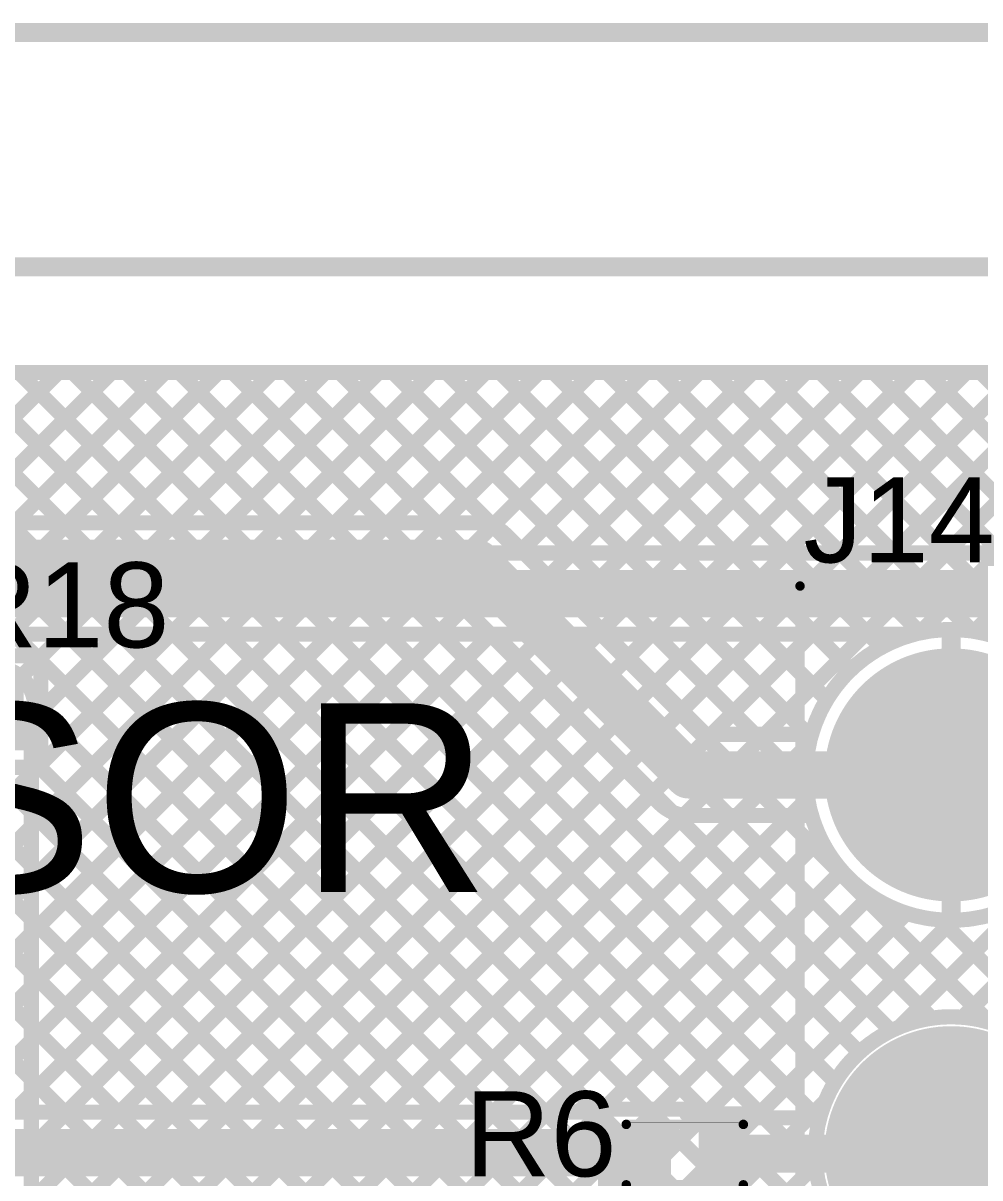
# Model space of a CAD drawing. Header units: millimetres. Extents: x -0.08 to 7.12, y -0.08 to 3.98.
# Drawn here: x 5.971 to 6.477, y 3.35 to 3.961 of the extents above; entities that cross this region are included whole.
import ezdxf

# ---------------------------------------------------------------- set-up
doc = ezdxf.new("R2010")
doc.units = ezdxf.units.MM
doc.header["$MEASUREMENT"] = 0
for name, color, linetype in [('BottomLayer', 5, 'Continuous'), ('BottomSolder', 6, 'Continuous'), ('Mechanical1', 6, 'Continuous'), ('Mechanical2', 216, 'Continuous'), ('MultiLayer', 9, 'Continuous'), ('PadHoleLayer', 156, 'Continuous'), ('TopLayer', 1, 'Continuous'), ('TopOverlay', 2, 'Continuous'), ('TopPaste', 8, 'Continuous'), ('TopSolder', 216, 'Continuous')]:
    doc.layers.add(name, color=color, linetype=linetype)
doc.styles.add('Arial', font='', dxfattribs={"height": 0.2})
doc.styles.get('Arial').set_extended_font_data('Arial')

# ---------------------------------------------------------------- blocks, each defined once
blk = doc.blocks.new('WJ2EDGR_5_08_3P__5')
at = {"layer": 'BottomLayer'}
blk.add_hatch(color=5, dxfattribs=at).paths.add_polyline_path([(-0.06299, 0.06299), (0.06299, 0.06299), (0.06299, -0.06299), (-0.06299, -0.06299)])
h = blk.add_hatch(color=5, dxfattribs=at)
edge = h.paths.add_edge_path()
edge.add_arc((0.2, 0), 0.06299, 0, 360)
h = blk.add_hatch(color=5, dxfattribs=at)
edge = h.paths.add_edge_path()
edge.add_arc((0.4, 0), 0.06299, 0, 360)
at = {"layer": 'BottomSolder'}
blk.add_hatch(color=6, dxfattribs=at).paths.add_polyline_path([(-0.06699, 0.06699), (0.06699, 0.06699), (0.06699, -0.06699), (-0.06699, -0.06699)])
h = blk.add_hatch(color=6, dxfattribs=at)
edge = h.paths.add_edge_path()
edge.add_arc((0.2, 0), 0.06699, 0, 360)
h = blk.add_hatch(color=6, dxfattribs=at)
edge = h.paths.add_edge_path()
edge.add_arc((0.4, 0), 0.06699, 0, 360)
at = {"layer": 'MultiLayer'}
blk.add_hatch(color=9, dxfattribs=at).paths.add_polyline_path([(-0.06299, 0.06299), (0.06299, 0.06299), (0.06299, -0.06299), (-0.06299, -0.06299)])
h = blk.add_hatch(color=9, dxfattribs=at)
edge = h.paths.add_edge_path()
edge.add_arc((0.2, 0), 0.06299, 0, 360)
h = blk.add_hatch(color=9, dxfattribs=at)
edge = h.paths.add_edge_path()
edge.add_arc((0.4, 0), 0.06299, 0, 360)
at = {"layer": 'PadHoleLayer'}
h = blk.add_hatch(color=156, dxfattribs=at)
edge = h.paths.add_edge_path()
edge.add_arc((0, 0), 0.0315, 0, 360)
h = blk.add_hatch(color=156, dxfattribs=at)
edge = h.paths.add_edge_path()
edge.add_arc((0.2, 0), 0.0315, 0, 360)
h = blk.add_hatch(color=156, dxfattribs=at)
edge = h.paths.add_edge_path()
edge.add_arc((0.4, 0), 0.0315, 0, 360)
at = {"layer": 'TopLayer'}
blk.add_hatch(color=1, dxfattribs=at).paths.add_polyline_path([(-0.06299, 0.06299), (0.06299, 0.06299), (0.06299, -0.06299), (-0.06299, -0.06299)])
h = blk.add_hatch(color=1, dxfattribs=at)
edge = h.paths.add_edge_path()
edge.add_arc((0.2, 0), 0.06299, 0, 360)
h = blk.add_hatch(color=1, dxfattribs=at)
edge = h.paths.add_edge_path()
edge.add_arc((0.4, 0), 0.06299, 0, 360)
at = {"layer": 'TopSolder'}
blk.add_hatch(color=216, dxfattribs=at).paths.add_polyline_path([(-0.06699, 0.06699), (0.06699, 0.06699), (0.06699, -0.06699), (-0.06699, -0.06699)])
h = blk.add_hatch(color=216, dxfattribs=at)
edge = h.paths.add_edge_path()
edge.add_arc((0.2, 0), 0.06699, 0, 360)
h = blk.add_hatch(color=216, dxfattribs=at)
edge = h.paths.add_edge_path()
edge.add_arc((0.4, 0), 0.06699, 0, 360)
at = {"layer": 'TopOverlay', "const_width": 0.005}
for points in [[(0.5, 0.08), (-0.1, 0.08)], [(-0.1, 0.08), (-0.1, -0.396)], [(0.5, 0.08), (0.5, -0.396)], [(-0.00956, -0.33443), (-0.02833, -0.3532)], [(-0.00956, -0.33443), (0.02699, -0.33443)], [(0.02699, -0.33443), (0.04576, -0.3532)], [(0.19344, -0.33343), (0.17467, -0.3522)], [(0.19344, -0.33343), (0.22999, -0.33343)], [(0.22999, -0.33343), (0.24876, -0.3522)], [(0.38414, -0.33443), (0.36537, -0.3532)], [(0.38414, -0.33443), (0.42069, -0.33443)], [(0.42069, -0.33443), (0.43946, -0.3532)], [(0.5, -0.396), (-0.1, -0.396)]]:
    blk.add_lwpolyline(points, dxfattribs=at)
at = {"layer": 'TopOverlay', "const_width": 0.0025}
for points in [[(-0.10125, 0.08, 1), (-0.09875, 0.08, 1)], [(-0.10125, 0.08, 1), (-0.09875, 0.08, 1)], [(0.49875, 0.08, 1), (0.50125, 0.08, 1)], [(0.49875, 0.08, 1), (0.50125, 0.08, 1)], [(-0.01081, -0.33443, 1), (-0.00831, -0.33443, 1)], [(-0.01081, -0.33443, 1), (-0.00831, -0.33443, 1)], [(0.02574, -0.33443, 1), (0.02824, -0.33443, 1)], [(0.02574, -0.33443, 1), (0.02824, -0.33443, 1)], [(0.19219, -0.33343, 1), (0.19469, -0.33343, 1)], [(0.19219, -0.33343, 1), (0.19469, -0.33343, 1)], [(0.22874, -0.33343, 1), (0.23124, -0.33343, 1)], [(0.22874, -0.33343, 1), (0.23124, -0.33343, 1)], [(0.38289, -0.33443, 1), (0.38539, -0.33443, 1)], [(0.38289, -0.33443, 1), (0.38539, -0.33443, 1)], [(0.41944, -0.33443, 1), (0.42194, -0.33443, 1)], [(0.41944, -0.33443, 1), (0.42194, -0.33443, 1)], [(-0.02958, -0.3532, 1), (-0.02708, -0.3532, 1)], [(0.04451, -0.3532, 1), (0.04701, -0.3532, 1)], [(0.17342, -0.3522, 1), (0.17592, -0.3522, 1)], [(0.24751, -0.3522, 1), (0.25001, -0.3522, 1)], [(0.36412, -0.3532, 1), (0.36662, -0.3532, 1)], [(0.43821, -0.3532, 1), (0.44071, -0.3532, 1)], [(-0.10125, -0.396, 1), (-0.09875, -0.396, 1)], [(-0.10125, -0.396, 1), (-0.09875, -0.396, 1)], [(0.49875, -0.396, 1), (0.50125, -0.396, 1)], [(0.49875, -0.396, 1), (0.50125, -0.396, 1)]]:
    blk.add_lwpolyline(points, format="xyb", close=True, dxfattribs=at)
blk = doc.blocks.new('R___0402_58')
at = {"layer": 'TopLayer'}
for points in [[(-0.0275, -0.0125), (-0.0275, 0.0125), (-0.0095, 0.0125), (-0.0095, -0.0125)], [(0.0095, -0.0125), (0.0095, 0.0125), (0.0275, 0.0125), (0.0275, -0.0125)]]:
    blk.add_hatch(color=1, dxfattribs=at).paths.add_polyline_path(points)
at = {"layer": 'TopPaste'}
for points in [[(-0.0275, -0.0125), (-0.0275, 0.0125), (-0.0095, 0.0125), (-0.0095, -0.0125)], [(0.0095, -0.0125), (0.0095, 0.0125), (0.0275, 0.0125), (0.0275, -0.0125)]]:
    blk.add_hatch(color=8, dxfattribs=at).paths.add_polyline_path(points)
at = {"layer": 'TopSolder'}
for points in [[(-0.02967, -0.01467), (-0.02967, 0.01467), (-0.00733, 0.01467), (-0.00733, -0.01467)], [(0.00733, -0.01467), (0.00733, 0.01467), (0.02967, 0.01467), (0.02967, -0.01467)]]:
    blk.add_hatch(color=216, dxfattribs=at).paths.add_polyline_path(points)
at = {"layer": 'TopOverlay'}
for points, const_width in [([(-0.031, 0.016), (-0.031, -0.016)], 0.005), ([(0.031, 0.016), (-0.031, 0.016)], 0.005), ([(0.031, 0.016), (0.031, -0.016)], 0.005), ([(0.031, -0.016), (-0.031, -0.016)], 0.005), ([(0.032, -0.017), (-0.032, -0.017)], 0.000127)]:
    blk.add_lwpolyline(points, dxfattribs=dict(at, const_width=const_width))
for points, const_width in [([(-0.03225, 0.016, 1), (-0.02975, 0.016, 1)], 0.0025), ([(-0.03225, 0.016, 1), (-0.02975, 0.016, 1)], 0.0025), ([(0.02975, 0.016, 1), (0.03225, 0.016, 1)], 0.0025), ([(0.02975, 0.016, 1), (0.03225, 0.016, 1)], 0.0025), ([(-0.03225, -0.016, 1), (-0.02975, -0.016, 1)], 0.0025), ([(-0.03225, -0.016, 1), (-0.02975, -0.016, 1)], 0.0025), ([(-0.03203, -0.017, 1), (-0.03197, -0.017, 1)], 0.0000635), ([(0.02975, -0.016, 1), (0.03225, -0.016, 1)], 0.0025), ([(0.02975, -0.016, 1), (0.03225, -0.016, 1)], 0.0025), ([(0.03197, -0.017, 1), (0.03203, -0.017, 1)], 0.0000635)]:
    blk.add_lwpolyline(points, format="xyb", close=True, dxfattribs=dict(at, const_width=const_width))

msp = doc.modelspace()

# ---------------------------------------------------------------- hatches: boundary and pattern name
at = {"layer": 'TopLayer'}
for points in [[(5.833, 3.576), (5.971, 3.576), (5.971, 3.617), (5.833, 3.617)], [(6.275, 3.3), (6.313, 3.3), (6.313, 3.377), (6.275, 3.377)]]:
    msp.add_hatch(color=1, dxfattribs=at).paths.add_polyline_path(points)

# ---------------------------------------------------------------- linework, layer by layer
at = {"layer": 'BottomLayer'}
for points, const_width in [([(5.82341, 3.776), (6.73152, 3.776)], 0.008), ([(5.9097, 3.6965), (5.9892, 3.776)], 0.008), ([(5.91199, 3.776), (5.99149, 3.6965)], 0.008), ([(5.93799, 3.6965), (6.01749, 3.776)], 0.008), ([(5.94027, 3.776), (6.01977, 3.6965)], 0.008), ([(5.96627, 3.6965), (6.04577, 3.776)], 0.008), ([(5.96856, 3.776), (6.04806, 3.6965)], 0.008), ([(5.99455, 3.6965), (6.07405, 3.776)], 0.008), ([(5.99684, 3.776), (6.07634, 3.6965)], 0.008), ([(6.02284, 3.6965), (6.10234, 3.776)], 0.008), ([(6.02513, 3.776), (6.10463, 3.6965)], 0.008), ([(6.05112, 3.6965), (6.13062, 3.776)], 0.008), ([(6.05341, 3.776), (6.13291, 3.6965)], 0.008), ([(6.07941, 3.6965), (6.15891, 3.776)], 0.008), ([(6.08169, 3.776), (6.16119, 3.6965)], 0.008), ([(6.10769, 3.6965), (6.18719, 3.776)], 0.008), ([(6.10998, 3.776), (6.18948, 3.6965)], 0.008), ([(6.13598, 3.6965), (6.21548, 3.776)], 0.008), ([(6.13826, 3.776), (6.21953, 3.69474)], 0.008), ([(6.16426, 3.6965), (6.24376, 3.776)], 0.008), ([(6.16655, 3.776), (6.35805, 3.5845)], 0.008), ([(6.19254, 3.6965), (6.27205, 3.776)], 0.008), ([(6.19483, 3.776), (6.38633, 3.5845)], 0.008), ([(6.2192, 3.69487), (6.30033, 3.776)], 0.008), ([(6.22312, 3.776), (6.39618, 3.60294)], 0.008), ([(6.23451, 3.6819), (6.32861, 3.776)], 0.008), ([(6.24865, 3.66775), (6.3569, 3.776)], 0.008), ([(6.2514, 3.776), (6.40877, 3.61863)], 0.008), ([(6.26279, 3.65361), (6.38518, 3.776)], 0.008), ([(6.27694, 3.63947), (6.41347, 3.776)], 0.008), ([(6.27968, 3.776), (6.42511, 3.63058)], 0.008), ([(6.29108, 3.62533), (6.44175, 3.776)], 0.008), ([(6.30522, 3.61119), (6.47004, 3.776)], 0.008), ([(6.30797, 3.776), (6.44572, 3.63825)], 0.008), ([(6.31936, 3.59704), (6.49832, 3.776)], 0.008), ([(6.3351, 3.5845), (6.5266, 3.776)], 0.008), ([(6.33625, 3.776), (6.47306, 3.63919)], 0.008), ([(6.36339, 3.5845), (6.55489, 3.776)], 0.008), ([(6.36454, 3.776), (6.55604, 3.5845)], 0.008), ([(6.39282, 3.776), (6.58432, 3.5845)], 0.008), ([(6.42111, 3.776), (6.807, 3.39011)], 0.008), ([(6.44534, 3.63817), (6.58317, 3.776)], 0.008), ([(6.44939, 3.776), (6.807, 3.41839)], 0.008), ([(6.47444, 3.63898), (6.61146, 3.776)], 0.008), ([(6.47767, 3.776), (6.807, 3.44667)], 0.008), ([(5.85481, 3.6965), (6.211, 3.6965)], 0.008), ([(6.2262, 3.6902), (6.33191, 3.5845)], 0.008), ([(5.83331, 3.675), (6.211, 3.675)], 0.025), ([(6.211, 3.675), (6.323, 3.563)], 0.025), ([(5.7015, 3.37516), (5.97984, 3.6535)], 0.008), ([(5.84759, 3.6535), (6.20209, 3.6535)], 0.008), ([(5.94964, 3.6535), (6.39001, 3.21313)], 0.008), ([(5.96948, 3.61486), (6.00812, 3.6535)], 0.008), ([(5.975, 3.56381), (6.06469, 3.6535)], 0.008), ([(5.975, 3.53552), (6.09298, 3.6535)], 0.008), ([(5.975, 3.45067), (6.17783, 3.6535)], 0.008), ([(5.975, 3.50724), (6.12126, 3.6535)], 0.008), ([(5.975, 3.47896), (6.14954, 3.6535)], 0.008), ([(5.97594, 3.59303), (6.03641, 3.6535)], 0.008), ([(5.97792, 3.6535), (6.39643, 3.23499)], 0.008), ([(6.0062, 3.6535), (6.42471, 3.23499)], 0.008), ([(6.03449, 3.6535), (6.453, 3.23499)], 0.008), ([(6.06277, 3.6535), (6.48128, 3.23499)], 0.008), ([(6.09106, 3.6535), (6.39057, 3.35398)], 0.008), ([(6.11934, 3.6535), (6.3922, 3.38064)], 0.008), ([(6.14763, 3.6535), (6.40058, 3.40055)], 0.008), ([(6.17591, 3.6535), (6.41335, 3.41606)], 0.008), ([(6.20209, 3.6535), (6.3078, 3.5478)], 0.008), ([(5.975, 3.42239), (6.2041, 3.65149)], 0.008), ([(5.975, 3.3941), (6.21825, 3.63735)], 0.008), ([(6.462, 3.563), (6.462, 3.63599)], 0.01), ([(5.975, 3.36582), (6.23239, 3.62321)], 0.008), ([(5.975, 3.33753), (6.24653, 3.60906)], 0.008), ([(5.97679, 3.59806), (6.39001, 3.18484)], 0.008), ([(5.975, 3.30925), (6.26067, 3.59492)], 0.008), ([(5.975, 3.25112), (5.975, 3.59051)], 0.008), ([(5.975, 3.28096), (6.27481, 3.58078)], 0.008), ([(6.33191, 3.5845), (6.38807, 3.5845)], 0.008), ([(5.975, 3.57157), (6.39001, 3.15656)], 0.008), ([(5.975, 3.25268), (6.28896, 3.56664)], 0.008), ([(6.323, 3.563), (6.462, 3.563)], 0.025), ([(6.462, 3.563), (6.6, 3.563)], 0.025), ([(6.462, 3.49001), (6.462, 3.563)], 0.01), ([(5.9752, 3.22459), (6.3031, 3.5525)], 0.008), ([(5.975, 3.54328), (6.39001, 3.12828)], 0.008), ([(6.3144, 3.5433), (6.43014, 3.42756)], 0.008), ([(5.9752, 3.19631), (6.32053, 3.54164)], 0.008), ([(5.9752, 3.16802), (6.34867, 3.5415)], 0.008), ([(5.9752, 3.13974), (6.37696, 3.5415)], 0.008), ([(6.323, 3.5415), (6.38807, 3.5415)], 0.008), ([(6.34448, 3.5415), (6.45172, 3.43425)], 0.008), ([(6.37276, 3.5415), (6.48215, 3.43212)], 0.008), ([(6.46817, 3.43473), (6.57495, 3.5415)], 0.008), ([(5.9819, 3.11816), (6.39286, 3.52912)], 0.008), ([(5.975, 3.515), (6.39001, 3.09999)], 0.008), ([(5.99605, 3.10402), (6.40418, 3.51216)], 0.008), ([(6.01019, 3.08988), (6.41927, 3.49896)], 0.008), ([(6.43483, 3.42967), (6.50299, 3.49782)], 0.008), ([(5.975, 3.48671), (6.42879, 3.03293)], 0.008), ([(6.02433, 3.07574), (6.43833, 3.48974)], 0.008), ([(6.03847, 3.06159), (6.46289, 3.48601)], 0.008), ([(6.45633, 3.48622), (6.6975, 3.24505)], 0.008), ([(5.975, 3.45843), (6.41148, 3.02195)], 0.008), ([(5.975, 3.43015), (6.39795, 3.00719)], 0.008), ([(5.975, 3.40186), (6.38836, 2.98851)], 0.008), ([(6.05261, 3.04745), (6.39533, 3.39017)], 0.008), ([(5.975, 3.37358), (6.38402, 2.96455)], 0.008), ([(6.06676, 3.03331), (6.39027, 3.35683)], 0.008)]:
    msp.add_lwpolyline(points, dxfattribs=dict(at, const_width=const_width))
for points, const_width in [([(5.96656, 3.776, 1), (5.97056, 3.776, 1)], 0.004), ([(5.9872, 3.776, 1), (5.9912, 3.776, 1)], 0.004), ([(5.99484, 3.776, 1), (5.99884, 3.776, 1)], 0.004), ([(6.01549, 3.776, 1), (6.01949, 3.776, 1)], 0.004), ([(6.02313, 3.776, 1), (6.02713, 3.776, 1)], 0.004), ([(6.04377, 3.776, 1), (6.04777, 3.776, 1)], 0.004), ([(6.05141, 3.776, 1), (6.05541, 3.776, 1)], 0.004), ([(6.07205, 3.776, 1), (6.07605, 3.776, 1)], 0.004), ([(6.07969, 3.776, 1), (6.08369, 3.776, 1)], 0.004), ([(6.10034, 3.776, 1), (6.10434, 3.776, 1)], 0.004), ([(6.10798, 3.776, 1), (6.11198, 3.776, 1)], 0.004), ([(6.12862, 3.776, 1), (6.13262, 3.776, 1)], 0.004), ([(6.13626, 3.776, 1), (6.14026, 3.776, 1)], 0.004), ([(6.15691, 3.776, 1), (6.16091, 3.776, 1)], 0.004), ([(6.16455, 3.776, 1), (6.16855, 3.776, 1)], 0.004), ([(6.18519, 3.776, 1), (6.18919, 3.776, 1)], 0.004), ([(6.19283, 3.776, 1), (6.19683, 3.776, 1)], 0.004), ([(6.21348, 3.776, 1), (6.21748, 3.776, 1)], 0.004), ([(6.22112, 3.776, 1), (6.22512, 3.776, 1)], 0.004), ([(6.24176, 3.776, 1), (6.24576, 3.776, 1)], 0.004), ([(6.2494, 3.776, 1), (6.2534, 3.776, 1)], 0.004), ([(6.27004, 3.776, 1), (6.27405, 3.776, 1)], 0.004), ([(6.27768, 3.776, 1), (6.28168, 3.776, 1)], 0.004), ([(6.29833, 3.776, 1), (6.30233, 3.776, 1)], 0.004), ([(6.30597, 3.776, 1), (6.30997, 3.776, 1)], 0.004), ([(6.32661, 3.776, 1), (6.33061, 3.776, 1)], 0.004), ([(6.33425, 3.776, 1), (6.33825, 3.776, 1)], 0.004), ([(6.3549, 3.776, 1), (6.3589, 3.776, 1)], 0.004), ([(6.36254, 3.776, 1), (6.36654, 3.776, 1)], 0.004), ([(6.38318, 3.776, 1), (6.38718, 3.776, 1)], 0.004), ([(6.39082, 3.776, 1), (6.39482, 3.776, 1)], 0.004), ([(6.41147, 3.776, 1), (6.41547, 3.776, 1)], 0.004), ([(6.41911, 3.776, 1), (6.42311, 3.776, 1)], 0.004), ([(6.43975, 3.776, 1), (6.44375, 3.776, 1)], 0.004), ([(6.44739, 3.776, 1), (6.45139, 3.776, 1)], 0.004), ([(6.46804, 3.776, 1), (6.47204, 3.776, 1)], 0.004), ([(6.47567, 3.776, 1), (6.47967, 3.776, 1)], 0.004), ([(5.98949, 3.6965, 1), (5.99349, 3.6965, 1)], 0.004), ([(5.99255, 3.6965, 1), (5.99655, 3.6965, 1)], 0.004), ([(6.01777, 3.6965, 1), (6.02177, 3.6965, 1)], 0.004), ([(6.02084, 3.6965, 1), (6.02484, 3.6965, 1)], 0.004), ([(6.04606, 3.6965, 1), (6.05006, 3.6965, 1)], 0.004), ([(6.04912, 3.6965, 1), (6.05312, 3.6965, 1)], 0.004), ([(6.07434, 3.6965, 1), (6.07834, 3.6965, 1)], 0.004), ([(6.07741, 3.6965, 1), (6.08141, 3.6965, 1)], 0.004), ([(6.10263, 3.6965, 1), (6.10663, 3.6965, 1)], 0.004), ([(6.10569, 3.6965, 1), (6.10969, 3.6965, 1)], 0.004), ([(6.13091, 3.6965, 1), (6.13491, 3.6965, 1)], 0.004), ([(6.13398, 3.6965, 1), (6.13798, 3.6965, 1)], 0.004), ([(6.15919, 3.6965, 1), (6.16319, 3.6965, 1)], 0.004), ([(6.16226, 3.6965, 1), (6.16626, 3.6965, 1)], 0.004), ([(6.18748, 3.6965, 1), (6.19148, 3.6965, 1)], 0.004), ([(6.19055, 3.6965, 1), (6.19454, 3.6965, 1)], 0.004), ([(6.209, 3.6965, 1), (6.213, 3.6965, 1)], 0.004), ([(6.209, 3.6965, 1), (6.213, 3.6965, 1)], 0.004), ([(6.209, 3.6965, 1), (6.213, 3.6965, 1)], 0.004), ([(6.2172, 3.69487, 1), (6.2212, 3.69487, 1)], 0.004), ([(6.21753, 3.69474, 1), (6.22153, 3.69474, 1)], 0.004), ([(6.2242, 3.6902, 1), (6.2282, 3.6902, 1)], 0.004), ([(6.2242, 3.6902, 1), (6.2282, 3.6902, 1)], 0.004), ([(6.2242, 3.6902, 1), (6.2282, 3.6902, 1)], 0.004), ([(6.20475, 3.675, 1), (6.21725, 3.675, 1)], 0.0125), ([(6.20475, 3.675, 1), (6.21725, 3.675, 1)], 0.0125), ([(6.23251, 3.6819, 1), (6.23651, 3.6819, 1)], 0.004), ([(6.24665, 3.66775, 1), (6.25065, 3.66775, 1)], 0.004), ([(5.97592, 3.6535, 1), (5.97992, 3.6535, 1)], 0.004), ([(5.97784, 3.6535, 1), (5.98184, 3.6535, 1)], 0.004), ([(6.0042, 3.6535, 1), (6.0082, 3.6535, 1)], 0.004), ([(6.00612, 3.6535, 1), (6.01012, 3.6535, 1)], 0.004), ([(6.03249, 3.6535, 1), (6.03649, 3.6535, 1)], 0.004), ([(6.03441, 3.6535, 1), (6.03841, 3.6535, 1)], 0.004), ([(6.06077, 3.6535, 1), (6.06477, 3.6535, 1)], 0.004), ([(6.06269, 3.6535, 1), (6.06669, 3.6535, 1)], 0.004), ([(6.08906, 3.6535, 1), (6.09306, 3.6535, 1)], 0.004), ([(6.09098, 3.6535, 1), (6.09498, 3.6535, 1)], 0.004), ([(6.11734, 3.6535, 1), (6.12134, 3.6535, 1)], 0.004), ([(6.11926, 3.6535, 1), (6.12326, 3.6535, 1)], 0.004), ([(6.14563, 3.6535, 1), (6.14963, 3.6535, 1)], 0.004), ([(6.14755, 3.6535, 1), (6.15154, 3.6535, 1)], 0.004), ([(6.17391, 3.6535, 1), (6.17791, 3.6535, 1)], 0.004), ([(6.17583, 3.6535, 1), (6.17983, 3.6535, 1)], 0.004), ([(6.20009, 3.6535, 1), (6.20409, 3.6535, 1)], 0.004), ([(6.20009, 3.6535, 1), (6.20409, 3.6535, 1)], 0.004), ([(6.26079, 3.65361, 1), (6.26479, 3.65361, 1)], 0.004), ([(6.2021, 3.65149, 1), (6.2061, 3.65149, 1)], 0.004), ([(6.21625, 3.63735, 1), (6.22025, 3.63735, 1)], 0.004), ([(6.27494, 3.63947, 1), (6.27894, 3.63947, 1)], 0.004), ([(6.44334, 3.63817, 1), (6.44734, 3.63817, 1)], 0.004), ([(6.44372, 3.63825, 1), (6.44772, 3.63825, 1)], 0.004), ([(6.4595, 3.63599, 1), (6.4645, 3.63599, 1)], 0.005), ([(6.47106, 3.63919, 1), (6.47506, 3.63919, 1)], 0.004), ([(6.47244, 3.63898, 1), (6.47644, 3.63898, 1)], 0.004), ([(6.42311, 3.63058, 1), (6.42711, 3.63058, 1)], 0.004), ([(6.23039, 3.62321, 1), (6.23439, 3.62321, 1)], 0.004), ([(6.28908, 3.62533, 1), (6.29308, 3.62533, 1)], 0.004), ([(6.40677, 3.61863, 1), (6.41077, 3.61863, 1)], 0.004), ([(5.96748, 3.61486, 1), (5.97148, 3.61486, 1)], 0.004), ([(6.24453, 3.60906, 1), (6.24853, 3.60906, 1)], 0.004), ([(6.30322, 3.61119, 1), (6.30722, 3.61119, 1)], 0.004), ([(6.39418, 3.60294, 1), (6.39818, 3.60294, 1)], 0.004), ([(5.97479, 3.59806, 1), (5.97879, 3.59806, 1)], 0.004), ([(5.97481, 3.599, 1), (5.97881, 3.599, 1)], 0.004), ([(5.97481, 3.599, 1), (5.97881, 3.599, 1)], 0.004), ([(6.31736, 3.59704, 1), (6.32136, 3.59704, 1)], 0.004), ([(5.97394, 3.59303, 1), (5.97794, 3.59303, 1)], 0.004), ([(6.25867, 3.59492, 1), (6.26267, 3.59492, 1)], 0.004), ([(5.973, 3.59051, 1), (5.977, 3.59051, 1)], 0.004), ([(5.973, 3.59051, 1), (5.977, 3.59051, 1)], 0.004), ([(6.27281, 3.58078, 1), (6.27681, 3.58078, 1)], 0.004), ([(6.32991, 3.5845, 1), (6.33391, 3.5845, 1)], 0.004), ([(6.32991, 3.5845, 1), (6.33391, 3.5845, 1)], 0.004), ([(6.3331, 3.5845, 1), (6.3371, 3.5845, 1)], 0.004), ([(6.35605, 3.5845, 1), (6.36005, 3.5845, 1)], 0.004), ([(6.36139, 3.5845, 1), (6.36539, 3.5845, 1)], 0.004), ([(6.38433, 3.5845, 1), (6.38833, 3.5845, 1)], 0.004), ([(6.38607, 3.5845, 1), (6.39007, 3.5845, 1)], 0.004), ([(6.38607, 3.5845, 1), (6.39007, 3.5845, 1)], 0.004), ([(5.973, 3.57157, 1), (5.977, 3.57157, 1)], 0.004), ([(6.28696, 3.56664, 1), (6.29096, 3.56664, 1)], 0.004), ([(6.31675, 3.563, 1), (6.32925, 3.563, 1)], 0.0125), ([(6.31675, 3.563, 1), (6.32925, 3.563, 1)], 0.0125), ([(6.45575, 3.563, 1), (6.46825, 3.563, 1)], 0.0125), ([(6.45575, 3.563, 1), (6.46825, 3.563, 1)], 0.0125), ([(5.973, 3.56381, 1), (5.977, 3.56381, 1)], 0.004), ([(6.4595, 3.563, 1), (6.4645, 3.563, 1)], 0.005), ([(6.4595, 3.563, 1), (6.4645, 3.563, 1)], 0.005), ([(6.3011, 3.5525, 1), (6.3051, 3.5525, 1)], 0.004), ([(5.973, 3.54328, 1), (5.977, 3.54328, 1)], 0.004), ([(6.3058, 3.5478, 1), (6.3098, 3.5478, 1)], 0.004), ([(6.3058, 3.5478, 1), (6.3098, 3.5478, 1)], 0.004), ([(6.3058, 3.5478, 1), (6.3098, 3.5478, 1)], 0.004), ([(6.3124, 3.5433, 1), (6.3164, 3.5433, 1)], 0.004), ([(6.31853, 3.54164, 1), (6.32253, 3.54164, 1)], 0.004), ([(6.321, 3.5415, 1), (6.325, 3.5415, 1)], 0.004), ([(6.321, 3.5415, 1), (6.325, 3.5415, 1)], 0.004), ([(6.321, 3.5415, 1), (6.325, 3.5415, 1)], 0.004), ([(6.34248, 3.5415, 1), (6.34648, 3.5415, 1)], 0.004), ([(6.34667, 3.5415, 1), (6.35067, 3.5415, 1)], 0.004), ([(6.37076, 3.5415, 1), (6.37476, 3.5415, 1)], 0.004), ([(6.37496, 3.5415, 1), (6.37896, 3.5415, 1)], 0.004), ([(6.38607, 3.5415, 1), (6.39007, 3.5415, 1)], 0.004), ([(6.38607, 3.5415, 1), (6.39007, 3.5415, 1)], 0.004), ([(5.973, 3.53552, 1), (5.977, 3.53552, 1)], 0.004), ([(6.39086, 3.52912, 1), (6.39486, 3.52912, 1)], 0.004), ([(5.973, 3.515, 1), (5.977, 3.515, 1)], 0.004), ([(6.40218, 3.51216, 1), (6.40618, 3.51216, 1)], 0.004), ([(5.973, 3.50724, 1), (5.977, 3.50724, 1)], 0.004), ([(6.41727, 3.49896, 1), (6.42127, 3.49896, 1)], 0.004), ([(5.973, 3.48671, 1), (5.977, 3.48671, 1)], 0.004), ([(6.43633, 3.48974, 1), (6.44033, 3.48974, 1)], 0.004), ([(6.4595, 3.49001, 1), (6.4645, 3.49001, 1)], 0.005), ([(6.45433, 3.48622, 1), (6.45833, 3.48622, 1)], 0.004), ([(6.46089, 3.48601, 1), (6.46489, 3.48601, 1)], 0.004), ([(5.973, 3.47896, 1), (5.977, 3.47896, 1)], 0.004), ([(5.973, 3.45843, 1), (5.977, 3.45843, 1)], 0.004), ([(5.973, 3.45067, 1), (5.977, 3.45067, 1)], 0.004), ([(6.53399, 3.363, 1), (6.39001, 3.363, 1)], 0.008), ([(6.44972, 3.43425, 1), (6.45372, 3.43425, 1)], 0.004), ([(6.46617, 3.43473, 1), (6.47017, 3.43473, 1)], 0.004), ([(5.973, 3.43015, 1), (5.977, 3.43015, 1)], 0.004), ([(6.42814, 3.42756, 1), (6.43214, 3.42756, 1)], 0.004), ([(6.43283, 3.42967, 1), (6.43683, 3.42967, 1)], 0.004), ([(5.973, 3.42239, 1), (5.977, 3.42239, 1)], 0.004), ([(6.41135, 3.41606, 1), (6.41535, 3.41606, 1)], 0.004), ([(5.973, 3.40186, 1), (5.977, 3.40186, 1)], 0.004), ([(6.39858, 3.40055, 1), (6.40258, 3.40055, 1)], 0.004), ([(5.973, 3.3941, 1), (5.977, 3.3941, 1)], 0.004), ([(6.39333, 3.39017, 1), (6.39733, 3.39017, 1)], 0.004), ([(6.3902, 3.38064, 1), (6.3942, 3.38064, 1)], 0.004), ([(5.973, 3.37358, 1), (5.977, 3.37358, 1)], 0.004), ([(5.973, 3.36582, 1), (5.977, 3.36582, 1)], 0.004), ([(6.38801, 3.363, 1), (6.39201, 3.363, 1)], 0.004), ([(6.38827, 3.35683, 1), (6.39227, 3.35683, 1)], 0.004), ([(6.38857, 3.35398, 1), (6.39257, 3.35398, 1)], 0.004)]:
    msp.add_lwpolyline(points, format="xyb", close=True, dxfattribs=dict(at, const_width=const_width))
at = {"layer": 'BottomLayer', "const_width": 0.008}
for points in [[(6.211, 3.6965, -0.198912), (6.2262, 3.6902)], [(6.211, 3.6965, -0.198912), (6.2262, 3.6902)], [(6.38807, 3.5845, -0.750611), (6.53593, 3.5845)], [(5.937, 3.59051, -1.235776), (5.97681, 3.599)], [(5.97681, 3.599, -0.105456), (5.975, 3.59051)], [(6.323, 3.5415, -0.198912), (6.3078, 3.5478)], [(6.323, 3.5415, -0.198912), (6.3078, 3.5478)], [(6.53593, 3.5415, -0.750611), (6.38807, 3.5415)]]:
    msp.add_lwpolyline(points, format="xyb", dxfattribs=at)
at = {"layer": 'Mechanical1', "const_width": 0.01}
msp.add_lwpolyline([(3.6874, 3.956), (6.864, 3.956)], dxfattribs=at)
at = {"layer": 'Mechanical2', "const_width": 0.01}
msp.add_lwpolyline([(-0.079, 3.832), (6.864, 3.832)], dxfattribs=at)
at = {"layer": 'TopLayer'}
for points, const_width in [([(5.88441, 3.776), (6.73152, 3.776)], 0.008), ([(5.91199, 3.776), (6.00749, 3.6805)], 0.008), ([(5.9215, 3.7083), (5.9892, 3.776)], 0.008), ([(5.92549, 3.684), (6.01749, 3.776)], 0.008), ([(5.94027, 3.776), (6.03577, 3.6805)], 0.008), ([(5.95027, 3.6805), (6.04577, 3.776)], 0.008), ([(5.96856, 3.776), (6.06406, 3.6805)], 0.008), ([(5.97855, 3.6805), (6.07405, 3.776)], 0.008), ([(5.99684, 3.776), (6.09234, 3.6805)], 0.008), ([(6.00684, 3.6805), (6.10234, 3.776)], 0.008), ([(6.02513, 3.776), (6.12063, 3.6805)], 0.008), ([(6.03512, 3.6805), (6.13062, 3.776)], 0.008), ([(6.05341, 3.776), (6.14891, 3.6805)], 0.008), ([(6.06341, 3.6805), (6.15891, 3.776)], 0.008), ([(6.08169, 3.776), (6.17719, 3.6805)], 0.008), ([(6.09169, 3.6805), (6.18719, 3.776)], 0.008), ([(6.10998, 3.776), (6.20548, 3.6805)], 0.008), ([(6.11998, 3.6805), (6.21548, 3.776)], 0.008), ([(6.13826, 3.776), (6.23376, 3.6805)], 0.008), ([(6.14826, 3.6805), (6.24376, 3.776)], 0.008), ([(6.16655, 3.776), (6.26205, 3.6805)], 0.008), ([(6.17654, 3.6805), (6.27205, 3.776)], 0.008), ([(6.19483, 3.776), (6.29033, 3.6805)], 0.008), ([(6.20483, 3.6805), (6.30033, 3.776)], 0.008), ([(6.22312, 3.776), (6.31862, 3.6805)], 0.008), ([(6.23311, 3.6805), (6.32861, 3.776)], 0.008), ([(6.2514, 3.776), (6.3469, 3.6805)], 0.008), ([(6.2614, 3.6805), (6.3569, 3.776)], 0.008), ([(6.27968, 3.776), (6.37518, 3.6805)], 0.008), ([(6.28968, 3.6805), (6.38518, 3.776)], 0.008), ([(6.30797, 3.776), (6.40347, 3.6805)], 0.008), ([(6.31797, 3.6805), (6.41347, 3.776)], 0.008), ([(6.33625, 3.776), (6.43175, 3.6805)], 0.008), ([(6.34625, 3.6805), (6.44175, 3.776)], 0.008), ([(6.36454, 3.776), (6.46004, 3.6805)], 0.008), ([(6.37454, 3.6805), (6.47004, 3.776)], 0.008), ([(6.39282, 3.776), (6.48832, 3.6805)], 0.008), ([(6.40282, 3.6805), (6.49832, 3.776)], 0.008), ([(6.42111, 3.776), (6.51661, 3.6805)], 0.008), ([(6.4311, 3.6805), (6.5266, 3.776)], 0.008), ([(6.44939, 3.776), (6.54489, 3.6805)], 0.008), ([(6.45939, 3.6805), (6.55489, 3.776)], 0.008), ([(6.47767, 3.776), (6.57317, 3.6805)], 0.008), ([(5.9181, 3.74161), (5.9792, 3.6805)], 0.008), ([(5.9265, 3.6805), (6.603, 3.6805)], 0.008), ([(5.9, 3.659), (6.603, 3.659)], 0.025), ([(5.82398, 3.3845), (6.07698, 3.6375)], 0.008), ([(5.85226, 3.3845), (6.10526, 3.6375)], 0.008), ([(5.88054, 3.3845), (6.13354, 3.6375)], 0.008), ([(5.90883, 3.3845), (6.16183, 3.6375)], 0.008), ([(5.9265, 3.6375), (6.44257, 3.6375)], 0.008), ([(5.93711, 3.3845), (6.19011, 3.6375)], 0.008), ([(5.9654, 3.3845), (6.2184, 3.6375)], 0.008), ([(5.96564, 3.6375), (5.97714, 3.626)], 0.008), ([(5.98, 3.59709), (6.02041, 3.6375)], 0.008), ([(5.98, 3.62538), (5.99212, 3.6375)], 0.008), ([(5.98, 3.56881), (6.04869, 3.6375)], 0.008), ([(5.99368, 3.3845), (6.24668, 3.6375)], 0.008), ([(5.99392, 3.6375), (6.24692, 3.3845)], 0.008), ([(6.02197, 3.3845), (6.27497, 3.6375)], 0.008), ([(6.0222, 3.6375), (6.2737, 3.386)], 0.008), ([(6.05025, 3.3845), (6.30325, 3.6375)], 0.008), ([(6.05049, 3.6375), (6.30199, 3.386)], 0.008), ([(6.07854, 3.3845), (6.33154, 3.6375)], 0.008), ([(6.07877, 3.6375), (6.33277, 3.3835)], 0.008), ([(6.10682, 3.3845), (6.35982, 3.6375)], 0.008), ([(6.10706, 3.6375), (6.36306, 3.3815)], 0.008), ([(6.1351, 3.3845), (6.3881, 3.6375)], 0.008), ([(6.13534, 3.6375), (6.39134, 3.3815)], 0.008), ([(6.16339, 3.3845), (6.41639, 3.6375)], 0.008), ([(6.16363, 3.6375), (6.40058, 3.40055)], 0.008), ([(6.19191, 3.6375), (6.41335, 3.41606)], 0.008), ([(6.22019, 3.6375), (6.43014, 3.42756)], 0.008), ([(6.24848, 3.6375), (6.45172, 3.43425)], 0.008), ([(6.27676, 3.6375), (6.48215, 3.43212)], 0.008), ([(6.30505, 3.6375), (6.38522, 3.55733)], 0.008), ([(6.33333, 3.6375), (6.38769, 3.58314)], 0.008), ([(6.36162, 3.6375), (6.39618, 3.60294)], 0.008), ([(6.3899, 3.6375), (6.40877, 3.61863)], 0.008), ([(6.41818, 3.6375), (6.42511, 3.63058)], 0.008), ([(5.86559, 3.626), (5.98, 3.626)], 0.008), ([(5.97714, 3.626), (5.98, 3.62314)], 0.008), ([(5.98, 3.567), (5.98, 3.626)], 0.008), ([(5.98, 3.62314), (6.21864, 3.3845)], 0.008), ([(6.46817, 3.43473), (6.63252, 3.59907)], 0.008), ([(5.98, 3.59485), (6.19035, 3.3845)], 0.008), ([(5.79467, 3.58219), (5.99236, 3.3845)], 0.008), ([(6.19167, 3.3845), (6.38683, 3.57966)], 0.008), ([(5.79569, 3.3845), (5.97819, 3.567)], 0.008), ([(5.824, 3.567), (5.98, 3.567)], 0.008), ([(5.83815, 3.567), (6.02065, 3.3845)], 0.008), ([(5.86643, 3.567), (6.04893, 3.3845)], 0.008), ([(5.89471, 3.567), (6.07721, 3.3845)], 0.008), ([(5.923, 3.567), (6.1055, 3.3845)], 0.008), ([(5.95128, 3.567), (6.13378, 3.3845)], 0.008), ([(5.97957, 3.567), (6.16207, 3.3845)], 0.008), ([(6.38901, 3.563), (6.462, 3.563)], 0.01), ([(6.462, 3.563), (6.53499, 3.563)], 0.01), ([(6.462, 3.49001), (6.462, 3.563)], 0.01), ([(6.21996, 3.3845), (6.38602, 3.55056)], 0.008), ([(6.24824, 3.3845), (6.39286, 3.52912)], 0.008), ([(6.27803, 3.386), (6.40418, 3.51216)], 0.008), ([(6.30631, 3.386), (6.41927, 3.49896)], 0.008), ([(6.43483, 3.42967), (6.50299, 3.49782)], 0.008), ([(6.33209, 3.3835), (6.43833, 3.48974)], 0.008), ([(6.35838, 3.3815), (6.46289, 3.48601)], 0.008), ([(6.45633, 3.48622), (6.68757, 3.25498)], 0.008), ([(6.38666, 3.3815), (6.39533, 3.39017)], 0.008), ([(5.5938, 3.3845), (6.09, 3.3845)], 0.008), ([(6.09, 3.3845), (6.266, 3.3845)], 0.008), ([(6.266, 3.386), (6.322, 3.386)], 0.008), ([(6.322, 3.3835), (6.3575, 3.3835)], 0.008), ([(6.3575, 3.3815), (6.39243, 3.3815)], 0.008), ([(5.5938, 3.363), (6.09, 3.363)], 0.025), ([(6.09, 3.363), (6.29, 3.363)], 0.025), ([(6.3395, 3.362), (6.34, 3.3625)], 0.02), ([(6.34, 3.3625), (6.4615, 3.3625)], 0.02), ([(6.4615, 3.3625), (6.462, 3.363)], 0.02)]:
    msp.add_lwpolyline(points, dxfattribs=dict(at, const_width=const_width))
for points, const_width in [([(5.96656, 3.776, 1), (5.97056, 3.776, 1)], 0.004), ([(5.9872, 3.776, 1), (5.9912, 3.776, 1)], 0.004), ([(5.99484, 3.776, 1), (5.99884, 3.776, 1)], 0.004), ([(6.01549, 3.776, 1), (6.01949, 3.776, 1)], 0.004), ([(6.02313, 3.776, 1), (6.02713, 3.776, 1)], 0.004), ([(6.04377, 3.776, 1), (6.04777, 3.776, 1)], 0.004), ([(6.05141, 3.776, 1), (6.05541, 3.776, 1)], 0.004), ([(6.07205, 3.776, 1), (6.07605, 3.776, 1)], 0.004), ([(6.07969, 3.776, 1), (6.08369, 3.776, 1)], 0.004), ([(6.10034, 3.776, 1), (6.10434, 3.776, 1)], 0.004), ([(6.10798, 3.776, 1), (6.11198, 3.776, 1)], 0.004), ([(6.12862, 3.776, 1), (6.13262, 3.776, 1)], 0.004), ([(6.13626, 3.776, 1), (6.14026, 3.776, 1)], 0.004), ([(6.15691, 3.776, 1), (6.16091, 3.776, 1)], 0.004), ([(6.16455, 3.776, 1), (6.16855, 3.776, 1)], 0.004), ([(6.18519, 3.776, 1), (6.18919, 3.776, 1)], 0.004), ([(6.19283, 3.776, 1), (6.19683, 3.776, 1)], 0.004), ([(6.21348, 3.776, 1), (6.21748, 3.776, 1)], 0.004), ([(6.22112, 3.776, 1), (6.22512, 3.776, 1)], 0.004), ([(6.24176, 3.776, 1), (6.24576, 3.776, 1)], 0.004), ([(6.2494, 3.776, 1), (6.2534, 3.776, 1)], 0.004), ([(6.27004, 3.776, 1), (6.27405, 3.776, 1)], 0.004), ([(6.27768, 3.776, 1), (6.28168, 3.776, 1)], 0.004), ([(6.29833, 3.776, 1), (6.30233, 3.776, 1)], 0.004), ([(6.30597, 3.776, 1), (6.30997, 3.776, 1)], 0.004), ([(6.32661, 3.776, 1), (6.33061, 3.776, 1)], 0.004), ([(6.33425, 3.776, 1), (6.33825, 3.776, 1)], 0.004), ([(6.3549, 3.776, 1), (6.3589, 3.776, 1)], 0.004), ([(6.36254, 3.776, 1), (6.36654, 3.776, 1)], 0.004), ([(6.38318, 3.776, 1), (6.38718, 3.776, 1)], 0.004), ([(6.39082, 3.776, 1), (6.39482, 3.776, 1)], 0.004), ([(6.41147, 3.776, 1), (6.41547, 3.776, 1)], 0.004), ([(6.41911, 3.776, 1), (6.42311, 3.776, 1)], 0.004), ([(6.43975, 3.776, 1), (6.44375, 3.776, 1)], 0.004), ([(6.44739, 3.776, 1), (6.45139, 3.776, 1)], 0.004), ([(6.46804, 3.776, 1), (6.47204, 3.776, 1)], 0.004), ([(6.47567, 3.776, 1), (6.47967, 3.776, 1)], 0.004), ([(5.97655, 3.6805, 1), (5.98055, 3.6805, 1)], 0.004), ([(5.9772, 3.6805, 1), (5.9812, 3.6805, 1)], 0.004), ([(6.00484, 3.6805, 1), (6.00884, 3.6805, 1)], 0.004), ([(6.00549, 3.6805, 1), (6.00949, 3.6805, 1)], 0.004), ([(6.03312, 3.6805, 1), (6.03712, 3.6805, 1)], 0.004), ([(6.03377, 3.6805, 1), (6.03777, 3.6805, 1)], 0.004), ([(6.06141, 3.6805, 1), (6.06541, 3.6805, 1)], 0.004), ([(6.06206, 3.6805, 1), (6.06606, 3.6805, 1)], 0.004), ([(6.08969, 3.6805, 1), (6.09369, 3.6805, 1)], 0.004), ([(6.09034, 3.6805, 1), (6.09434, 3.6805, 1)], 0.004), ([(6.11798, 3.6805, 1), (6.12198, 3.6805, 1)], 0.004), ([(6.11863, 3.6805, 1), (6.12263, 3.6805, 1)], 0.004), ([(6.14626, 3.6805, 1), (6.15026, 3.6805, 1)], 0.004), ([(6.14691, 3.6805, 1), (6.15091, 3.6805, 1)], 0.004), ([(6.17455, 3.6805, 1), (6.17854, 3.6805, 1)], 0.004), ([(6.17519, 3.6805, 1), (6.17919, 3.6805, 1)], 0.004), ([(6.20283, 3.6805, 1), (6.20683, 3.6805, 1)], 0.004), ([(6.20348, 3.6805, 1), (6.20748, 3.6805, 1)], 0.004), ([(6.23111, 3.6805, 1), (6.23511, 3.6805, 1)], 0.004), ([(6.23176, 3.6805, 1), (6.23576, 3.6805, 1)], 0.004), ([(6.2594, 3.6805, 1), (6.2634, 3.6805, 1)], 0.004), ([(6.26005, 3.6805, 1), (6.26405, 3.6805, 1)], 0.004), ([(6.28768, 3.6805, 1), (6.29168, 3.6805, 1)], 0.004), ([(6.28833, 3.6805, 1), (6.29233, 3.6805, 1)], 0.004), ([(6.31597, 3.6805, 1), (6.31997, 3.6805, 1)], 0.004), ([(6.31662, 3.6805, 1), (6.32062, 3.6805, 1)], 0.004), ([(6.34425, 3.6805, 1), (6.34825, 3.6805, 1)], 0.004), ([(6.3449, 3.6805, 1), (6.3489, 3.6805, 1)], 0.004), ([(6.37254, 3.6805, 1), (6.37654, 3.6805, 1)], 0.004), ([(6.37318, 3.6805, 1), (6.37718, 3.6805, 1)], 0.004), ([(6.40082, 3.6805, 1), (6.40482, 3.6805, 1)], 0.004), ([(6.40147, 3.6805, 1), (6.40547, 3.6805, 1)], 0.004), ([(6.4291, 3.6805, 1), (6.4331, 3.6805, 1)], 0.004), ([(6.42975, 3.6805, 1), (6.43375, 3.6805, 1)], 0.004), ([(6.45739, 3.6805, 1), (6.46139, 3.6805, 1)], 0.004), ([(6.45804, 3.6805, 1), (6.46204, 3.6805, 1)], 0.004), ([(5.99012, 3.6375, 1), (5.99412, 3.6375, 1)], 0.004), ([(5.99192, 3.6375, 1), (5.99592, 3.6375, 1)], 0.004), ([(6.01841, 3.6375, 1), (6.02241, 3.6375, 1)], 0.004), ([(6.0202, 3.6375, 1), (6.0242, 3.6375, 1)], 0.004), ([(6.04669, 3.6375, 1), (6.05069, 3.6375, 1)], 0.004), ([(6.04849, 3.6375, 1), (6.05249, 3.6375, 1)], 0.004), ([(6.07498, 3.6375, 1), (6.07898, 3.6375, 1)], 0.004), ([(6.07677, 3.6375, 1), (6.08077, 3.6375, 1)], 0.004), ([(6.10326, 3.6375, 1), (6.10726, 3.6375, 1)], 0.004), ([(6.10506, 3.6375, 1), (6.10906, 3.6375, 1)], 0.004), ([(6.13155, 3.6375, 1), (6.13554, 3.6375, 1)], 0.004), ([(6.13334, 3.6375, 1), (6.13734, 3.6375, 1)], 0.004), ([(6.15983, 3.6375, 1), (6.16383, 3.6375, 1)], 0.004), ([(6.16163, 3.6375, 1), (6.16563, 3.6375, 1)], 0.004), ([(6.18811, 3.6375, 1), (6.19211, 3.6375, 1)], 0.004), ([(6.18991, 3.6375, 1), (6.19391, 3.6375, 1)], 0.004), ([(6.2164, 3.6375, 1), (6.2204, 3.6375, 1)], 0.004), ([(6.21819, 3.6375, 1), (6.22219, 3.6375, 1)], 0.004), ([(6.24468, 3.6375, 1), (6.24868, 3.6375, 1)], 0.004), ([(6.24648, 3.6375, 1), (6.25048, 3.6375, 1)], 0.004), ([(6.27297, 3.6375, 1), (6.27697, 3.6375, 1)], 0.004), ([(6.27476, 3.6375, 1), (6.27876, 3.6375, 1)], 0.004), ([(6.30125, 3.6375, 1), (6.30525, 3.6375, 1)], 0.004), ([(6.30305, 3.6375, 1), (6.30705, 3.6375, 1)], 0.004), ([(6.32954, 3.6375, 1), (6.33354, 3.6375, 1)], 0.004), ([(6.33133, 3.6375, 1), (6.33533, 3.6375, 1)], 0.004), ([(6.35782, 3.6375, 1), (6.36182, 3.6375, 1)], 0.004), ([(6.35962, 3.6375, 1), (6.36362, 3.6375, 1)], 0.004), ([(6.3861, 3.6375, 1), (6.3901, 3.6375, 1)], 0.004), ([(6.3879, 3.6375, 1), (6.3919, 3.6375, 1)], 0.004), ([(6.41439, 3.6375, 1), (6.41839, 3.6375, 1)], 0.004), ([(6.41618, 3.6375, 1), (6.42018, 3.6375, 1)], 0.004), ([(6.44057, 3.6375, 1), (6.44457, 3.6375, 1)], 0.004), ([(6.44057, 3.6375, 1), (6.44457, 3.6375, 1)], 0.004), ([(6.42311, 3.63058, 1), (6.42711, 3.63058, 1)], 0.004), ([(5.97514, 3.626, 1), (5.97914, 3.626, 1)], 0.004), ([(5.97514, 3.626, 1), (5.97914, 3.626, 1)], 0.004), ([(5.978, 3.626, 1), (5.982, 3.626, 1)], 0.004), ([(5.978, 3.626, 1), (5.982, 3.626, 1)], 0.004), ([(5.978, 3.62538, 1), (5.982, 3.62538, 1)], 0.004), ([(5.978, 3.62314, 1), (5.982, 3.62314, 1)], 0.004), ([(5.978, 3.62314, 1), (5.982, 3.62314, 1)], 0.004), ([(6.40677, 3.61863, 1), (6.41077, 3.61863, 1)], 0.004), ([(6.39418, 3.60294, 1), (6.39818, 3.60294, 1)], 0.004), ([(5.978, 3.59709, 1), (5.982, 3.59709, 1)], 0.004), ([(5.978, 3.59485, 1), (5.982, 3.59485, 1)], 0.004), ([(6.38483, 3.57966, 1), (6.38883, 3.57966, 1)], 0.004), ([(6.38569, 3.58314, 1), (6.38969, 3.58314, 1)], 0.004), ([(5.97619, 3.567, 1), (5.98019, 3.567, 1)], 0.004), ([(5.97757, 3.567, 1), (5.98157, 3.567, 1)], 0.004), ([(5.978, 3.56881, 1), (5.982, 3.56881, 1)], 0.004), ([(5.978, 3.567, 1), (5.982, 3.567, 1)], 0.004), ([(5.978, 3.567, 1), (5.982, 3.567, 1)], 0.004), ([(6.38651, 3.563, 1), (6.39151, 3.563, 1)], 0.005), ([(6.4595, 3.563, 1), (6.4645, 3.563, 1)], 0.005), ([(6.4595, 3.563, 1), (6.4645, 3.563, 1)], 0.005), ([(6.4595, 3.563, 1), (6.4645, 3.563, 1)], 0.005), ([(6.38322, 3.55733, 1), (6.38722, 3.55733, 1)], 0.004), ([(6.38402, 3.55056, 1), (6.38802, 3.55056, 1)], 0.004), ([(6.39086, 3.52912, 1), (6.39486, 3.52912, 1)], 0.004), ([(6.40218, 3.51216, 1), (6.40618, 3.51216, 1)], 0.004), ([(6.41727, 3.49896, 1), (6.42127, 3.49896, 1)], 0.004), ([(6.43633, 3.48974, 1), (6.44033, 3.48974, 1)], 0.004), ([(6.4595, 3.49001, 1), (6.4645, 3.49001, 1)], 0.005), ([(6.45433, 3.48622, 1), (6.45833, 3.48622, 1)], 0.004), ([(6.46089, 3.48601, 1), (6.46489, 3.48601, 1)], 0.004), ([(6.44972, 3.43425, 1), (6.45372, 3.43425, 1)], 0.004), ([(6.46617, 3.43473, 1), (6.47017, 3.43473, 1)], 0.004), ([(6.42814, 3.42756, 1), (6.43214, 3.42756, 1)], 0.004), ([(6.43283, 3.42967, 1), (6.43683, 3.42967, 1)], 0.004), ([(6.41135, 3.41606, 1), (6.41535, 3.41606, 1)], 0.004), ([(6.39858, 3.40055, 1), (6.40258, 3.40055, 1)], 0.004), ([(6.39333, 3.39017, 1), (6.39733, 3.39017, 1)], 0.004), ([(5.99036, 3.3845, 1), (5.99436, 3.3845, 1)], 0.004), ([(5.99168, 3.3845, 1), (5.99568, 3.3845, 1)], 0.004), ([(6.01865, 3.3845, 1), (6.02265, 3.3845, 1)], 0.004), ([(6.01997, 3.3845, 1), (6.02397, 3.3845, 1)], 0.004), ([(6.04693, 3.3845, 1), (6.05093, 3.3845, 1)], 0.004), ([(6.04825, 3.3845, 1), (6.05225, 3.3845, 1)], 0.004), ([(6.07521, 3.3845, 1), (6.07921, 3.3845, 1)], 0.004), ([(6.07654, 3.3845, 1), (6.08054, 3.3845, 1)], 0.004), ([(6.088, 3.3845, 1), (6.092, 3.3845, 1)], 0.004), ([(6.088, 3.3845, 1), (6.092, 3.3845, 1)], 0.004), ([(6.1035, 3.3845, 1), (6.1075, 3.3845, 1)], 0.004), ([(6.10482, 3.3845, 1), (6.10882, 3.3845, 1)], 0.004), ([(6.13178, 3.3845, 1), (6.13578, 3.3845, 1)], 0.004), ([(6.1331, 3.3845, 1), (6.1371, 3.3845, 1)], 0.004), ([(6.16007, 3.3845, 1), (6.16407, 3.3845, 1)], 0.004), ([(6.16139, 3.3845, 1), (6.16539, 3.3845, 1)], 0.004), ([(6.18835, 3.3845, 1), (6.19235, 3.3845, 1)], 0.004), ([(6.18967, 3.3845, 1), (6.19367, 3.3845, 1)], 0.004), ([(6.21664, 3.3845, 1), (6.22064, 3.3845, 1)], 0.004), ([(6.21796, 3.3845, 1), (6.22196, 3.3845, 1)], 0.004), ([(6.24492, 3.3845, 1), (6.24892, 3.3845, 1)], 0.004), ([(6.24624, 3.3845, 1), (6.25024, 3.3845, 1)], 0.004), ([(6.264, 3.386, 1), (6.268, 3.386, 1)], 0.004), ([(6.264, 3.3845, 1), (6.268, 3.3845, 1)], 0.004), ([(6.2717, 3.386, 1), (6.2757, 3.386, 1)], 0.004), ([(6.27603, 3.386, 1), (6.28003, 3.386, 1)], 0.004), ([(6.29999, 3.386, 1), (6.30399, 3.386, 1)], 0.004), ([(6.30431, 3.386, 1), (6.30831, 3.386, 1)], 0.004), ([(6.32, 3.386, 1), (6.324, 3.386, 1)], 0.004), ([(6.32, 3.3835, 1), (6.324, 3.3835, 1)], 0.004), ([(6.33009, 3.3835, 1), (6.33409, 3.3835, 1)], 0.004), ([(6.33077, 3.3835, 1), (6.33477, 3.3835, 1)], 0.004), ([(6.3555, 3.3835, 1), (6.3595, 3.3835, 1)], 0.004), ([(6.3555, 3.3815, 1), (6.3595, 3.3815, 1)], 0.004), ([(6.35638, 3.3815, 1), (6.36038, 3.3815, 1)], 0.004), ([(6.36106, 3.3815, 1), (6.36506, 3.3815, 1)], 0.004), ([(6.38466, 3.3815, 1), (6.38866, 3.3815, 1)], 0.004), ([(6.38934, 3.3815, 1), (6.39334, 3.3815, 1)], 0.004), ([(6.39043, 3.3815, 1), (6.39443, 3.3815, 1)], 0.004), ([(6.39043, 3.3815, 1), (6.39443, 3.3815, 1)], 0.004), ([(6.08375, 3.363, 1), (6.09625, 3.363, 1)], 0.0125), ([(6.08375, 3.363, 1), (6.09625, 3.363, 1)], 0.0125), ([(6.28375, 3.363, 1), (6.29625, 3.363, 1)], 0.0125), ([(6.3345, 3.362, 1), (6.3445, 3.362, 1)], 0.01), ([(6.335, 3.3625, 1), (6.345, 3.3625, 1)], 0.01), ([(6.335, 3.3625, 1), (6.345, 3.3625, 1)], 0.01), ([(6.4565, 3.3625, 1), (6.4665, 3.3625, 1)], 0.01), ([(6.4565, 3.3625, 1), (6.4665, 3.3625, 1)], 0.01), ([(6.457, 3.363, 1), (6.467, 3.363, 1)], 0.01)]:
    msp.add_lwpolyline(points, format="xyb", close=True, dxfattribs=dict(at, const_width=const_width))
at = {"layer": 'TopLayer', "const_width": 0.008}
for points in [[(6.53899, 3.563, -2.036352), (6.44257, 3.6375)], [(6.39243, 3.3815, -0.877822), (6.53399, 3.363)], [(6.53399, 3.363, -0.871468), (6.3927, 3.3435)]]:
    msp.add_lwpolyline(points, format="xyb", dxfattribs=at)

# ---------------------------------------------------------------- block references
for name, p, rotation in [('WJ2EDGR_5_08_3P__5', (6.462, 3.163), 90), ('R___0402_58', (6.321, 3.362), 180)]:
    msp.add_blockref(name, p, dxfattribs=dict(rotation=rotation))

# ---------------------------------------------------------------- texts
at = {"layer": 'TopOverlay', "style": 'Arial'}
for s, p in [('J14', (6.38377, 3.67551)), ('R18', (5.93277, 3.63051)), ('R6', (6.20451, 3.35051))]:
    msp.add_text(s, height=0.045, dxfattribs=at).set_placement(p)
msp.add_text('SENSOR', height=0.1, rotation=360, dxfattribs=at).set_placement((5.6279, 3.50096))

doc.saveas('drawing.dxf')
